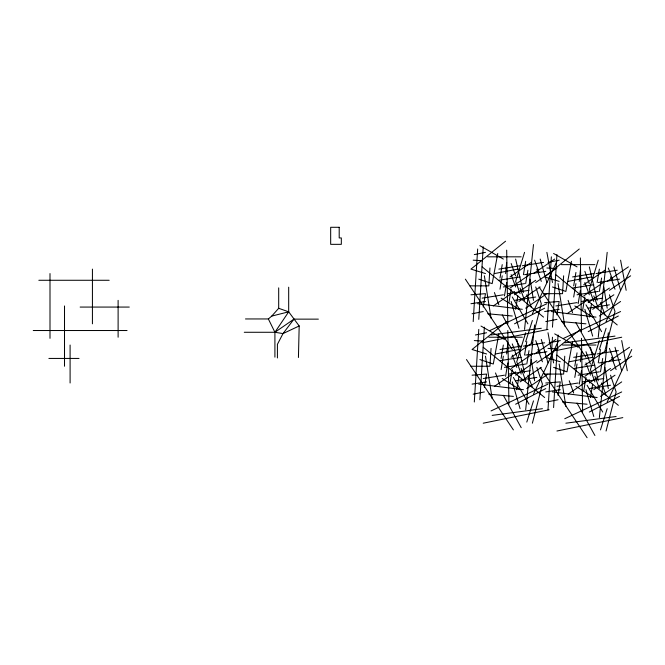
<?xml version="1.0" encoding="UTF-8"?>
<svg xmlns="http://www.w3.org/2000/svg" width="665" height="665" viewBox="0 0 665 665"><rect width="100%" height="100%" fill="white"/><g stroke="black" fill="none" stroke-linecap="round" stroke-linejoin="round"><path stroke-width="1" d="M298.435 357.496L299.184 325.966L288.685 311.827L278.693 308.302L271.744 316.091L268.369 318.951L245.485 318.951M473.189 321.586L477.661 249.009M478.775 319.358L483.239 246.773M474.311 401.984L478.775 329.408M479.889 399.748L484.361 327.172M489.939 267.987L488.825 285.859L469.839 285.859M491.061 348.385L489.939 366.249L470.961 366.249M546.888 329.408L551.351 256.823M552.474 327.172L556.938 254.595M548.002 409.798L552.474 337.222M553.588 407.57L558.051 334.985M563.637 275.809L562.524 293.672L543.538 293.672M564.751 356.199L563.637 374.071L544.652 374.071M505.575 273.573L506.688 262.409M506.688 353.971L507.811 342.799M579.273 281.386L580.387 270.223M580.387 361.785L581.501 350.621M524.552 329.408L533.488 244.545M525.674 409.798L534.602 324.936M598.251 337.222L607.187 252.359M599.365 417.612L608.3 332.758M483.239 307.072L485.475 293.672L470.961 294.786M499.989 278.037L502.225 264.637M499.989 289.209L502.225 275.809M484.361 387.471L486.589 374.071L472.075 375.185M504.461 295.908L506.688 282.509M508.925 302.608L511.161 289.209M501.111 358.435L503.339 345.035M501.111 369.599L503.339 356.199M515.624 309.308L517.86 295.908M505.575 376.299L507.811 362.899M523.438 274.687L525.674 261.295M525.674 283.623L527.902 270.223M510.038 382.998L512.274 369.599M516.738 389.698L518.974 376.299M524.552 355.085L526.788 341.685M526.788 364.021L529.024 350.621M556.938 314.886L559.174 301.486L544.652 302.608M573.687 285.859L575.923 272.459M573.687 297.022L575.923 283.623M558.051 395.284L560.287 381.885L545.774 382.998M578.151 303.722L580.387 290.322M582.623 310.422L584.851 297.022M574.801 366.249L577.037 352.849M574.801 377.421L577.037 364.021M589.323 317.122L591.551 303.722M579.273 384.121L581.501 370.721M597.137 282.509L599.365 269.109M599.365 291.436L601.601 278.037M583.737 390.821L585.973 377.421M590.437 397.52L592.673 384.121M598.251 362.899L600.487 349.499M600.487 371.835L602.714 358.435M497.761 253.473L492.175 283.623L478.775 279.159M498.875 333.872L493.289 364.021L479.889 359.549M571.451 261.295L565.873 291.436L552.474 286.972M572.573 341.685L566.987 371.835L553.588 367.371M531.252 342.799L541.302 303.722L535.724 286.972M532.374 423.198L542.424 384.121L536.838 367.371M604.951 350.621L615 311.536L609.414 294.786M606.064 431.011L616.114 391.934L610.537 375.185M524.552 252.359L515.624 281.386L520.088 293.672M525.674 332.758L516.738 361.785L521.202 374.071M598.251 260.173L589.323 289.209L593.787 301.486M599.365 340.571L590.437 369.599L594.901 381.885M525.674 341.685L532.374 320.472M526.788 422.084L533.488 400.87M599.365 349.499L606.064 328.286M600.487 429.898L607.187 408.684M532.374 313.772L556.938 261.295M533.488 394.17L558.051 341.685M606.064 321.586L630.636 269.109M607.187 401.984L631.75 349.499M288.685 287.197L288.685 311.827L274.911 332.276L274.911 357.155M318.36 319.142L293.955 319.142L283.016 333.581L277.413 344.329L277.413 357.953M505.575 241.196L470.961 269.109L485.475 273.573M579.273 249.009L544.652 276.923L559.174 281.386M506.688 321.586L472.075 349.499L486.589 353.971M580.387 329.408L545.774 357.321L560.287 361.785M293.955 319.142L274.911 332.276L244.271 332.276M510.038 276.923L531.252 262.409M510.038 288.086L531.252 273.573M533.488 273.573L554.701 259.059M493.289 305.958L514.511 291.436M514.511 294.786L535.724 280.273M535.724 282.509L556.938 267.987M518.974 301.486L540.188 286.972M525.674 308.186L546.888 293.672M583.737 284.736L604.951 270.223M583.737 295.908L604.951 281.386M607.187 281.386L628.4 266.873M566.987 313.772L588.201 299.258M588.201 302.608L609.414 288.086M511.161 357.321L532.374 342.799M609.414 290.322L630.636 275.809M592.673 309.308L613.886 294.786M511.161 368.485L532.374 353.971M534.602 353.971L555.824 339.449M494.411 386.348L515.624 371.835M599.365 316.008L620.586 301.486M515.624 375.185L536.838 360.671M536.838 362.899L558.051 348.385M520.088 381.885L541.302 367.371M526.788 388.584L548.002 374.071M584.851 365.135L606.064 350.621M584.851 376.299L606.064 361.785M608.3 361.785L629.514 347.271M568.101 394.17L589.323 379.649M589.323 382.998L610.537 368.485M610.537 370.721L631.75 356.199M593.787 389.698L615 375.185M600.487 396.398L621.7 381.885M514.511 323.822L544.652 308.186M588.201 331.635L618.35 316.008M515.624 404.22L545.774 388.584M589.323 412.034L619.464 396.398M299.184 325.966L283.016 333.581L274.911 332.276L268.369 318.951M489.939 330.522L546.888 303.722M563.637 338.335L620.586 311.536M491.061 410.92L548.002 384.121M564.751 418.734L621.7 391.934M271.744 316.091L288.685 311.827M482.125 342.799L548.002 329.408M555.824 350.621L621.7 337.222M483.239 423.198L549.124 409.798M556.938 431.011L622.814 417.612M474.311 254.595L485.475 252.359M548.002 262.409L559.174 260.173M472.075 313.772L483.239 311.536M475.425 334.985L486.589 332.758M545.774 321.586L556.938 319.358M549.124 342.799L560.287 340.571M473.189 394.17L484.361 391.934M546.888 401.984L558.051 399.748M494.411 273.573L517.86 269.109M568.101 281.386L591.551 276.923M495.525 353.971L518.974 349.499M569.223 361.785L592.673 357.321M498.875 269.109L520.088 265.759M522.324 265.759L543.538 262.409M524.552 274.687L545.774 271.337M498.875 280.273L520.088 276.923M503.339 286.972L524.552 283.623M572.573 276.923L593.787 273.573M596.015 273.573L617.236 270.223M507.811 293.672L529.024 290.322M482.125 298.136L503.339 294.786M598.251 282.509L619.464 279.159M572.573 288.086L593.787 284.736M514.511 300.372L535.724 297.022M577.037 294.786L598.251 291.436M581.501 301.486L602.714 298.136M555.824 305.958L577.037 302.608M588.201 308.186L609.414 304.836M499.989 349.499L521.202 346.149M523.438 346.149L544.652 342.799M525.674 355.085L546.888 351.735M499.989 360.671L521.202 357.321M504.461 367.371L525.674 364.021M573.687 357.321L594.901 353.971M597.137 353.971L618.35 350.621M508.925 374.071L530.138 370.721M483.239 378.535L504.461 375.185M599.365 362.899L620.586 359.549M573.687 368.485L594.901 365.135M515.624 380.771L536.838 377.421M578.151 375.185L599.365 371.835M582.623 381.885L603.837 378.535M556.938 386.348L578.151 382.998M589.323 388.584L610.537 385.235M470.961 303.722L485.475 301.486M544.652 311.536L559.174 309.308M472.075 384.121L486.589 381.885M545.774 391.934L560.287 389.698M491.061 334.985L541.302 328.286M564.751 342.799L615 336.108M492.175 415.384L542.424 408.684M565.873 423.198L616.114 416.498M487.711 256.823L521.202 256.823M561.401 264.637L594.901 264.637M38.836 280.273L109.176 280.273M80.149 307.072L129.276 307.072M33.25 330.522L127.048 330.522M488.825 337.222L522.324 337.222M562.524 345.035L596.015 345.035M48.886 358.435L79.027 358.435M473.189 260.173L482.383 260.738M546.888 267.987L556.081 268.56M474.311 340.571L483.497 341.137M548.002 348.385L557.195 348.95M487.711 313.772L512.274 316.008M561.401 321.586L585.973 323.822M488.825 394.17L513.388 396.398M562.524 401.984L587.087 404.22M551.351 311.536L596.015 317.122M477.661 303.722L522.324 309.308M552.474 391.934L597.137 397.52M478.775 384.121L523.438 389.698M553.588 253.473L577.037 266.873M479.889 245.659L503.339 259.059M554.701 333.872L578.151 347.271M481.011 326.058L504.461 339.449M574.801 305.958L592.673 317.122M501.111 298.136L518.974 309.308M575.923 386.348L593.787 397.52M502.225 378.535L520.088 389.698M555.824 274.687L617.236 324.936M482.125 266.873L543.538 317.122M556.938 355.085L618.35 405.334M483.239 347.271L544.652 397.52M539.074 286.972L585.973 357.321M540.188 367.371L587.087 437.711M465.375 279.159L512.274 349.499M466.489 359.549L513.388 429.898M585.973 304.836L601.601 331.635M587.087 385.235L602.714 412.034M512.274 297.022L527.902 323.822M513.388 377.421L529.024 404.22M575.923 322.708L593.787 355.085M577.037 403.098L594.901 435.484M502.225 314.886L520.088 347.271M503.339 395.284L521.202 427.662M608.3 267.987L612.764 280.273M610.537 276.923L615 289.209M600.487 302.608L604.951 314.886M584.851 271.337L589.323 283.623M593.787 295.908L598.251 308.186M609.414 348.385L613.886 360.671M584.851 282.509L589.323 294.786M611.65 357.321L616.114 369.599M601.601 382.998L606.064 395.284M568.101 300.372L572.573 312.658M585.973 351.735L590.437 364.021M594.901 376.299L599.365 388.584M585.973 362.899L590.437 375.185M534.602 260.173L539.074 272.459M536.838 269.109L541.302 281.386M569.223 380.771L573.687 393.048M526.788 294.786L531.252 307.072M511.161 263.523L515.624 275.809M520.088 288.086L524.552 300.372M535.724 340.571L540.188 352.849M511.161 274.687L515.624 286.972M537.952 349.499L542.424 361.785M527.902 375.185L532.374 387.471M494.411 292.558L498.875 304.836M512.274 343.921L516.738 356.199M521.202 368.485L525.674 380.771M512.274 355.085L516.738 367.371M495.525 372.949L499.989 385.235M584.851 309.308L592.673 336.108M585.973 389.698L593.787 416.498M511.161 301.486L518.974 328.286M512.274 381.885L520.088 408.684M613.886 266.873L620.586 290.322M615 347.271L621.7 370.721M540.188 259.059L546.888 282.509M541.302 339.449L548.002 362.899M589.323 266.873L597.137 300.372M590.437 347.271L598.251 380.771M515.624 259.059L523.438 292.558M516.738 339.449L524.552 372.949M620.586 260.173L626.164 290.322M621.7 340.571L627.286 370.721M546.888 252.359L552.474 282.509M548.002 332.758L553.588 362.899M603.837 286.972L607.187 308.186M604.951 367.371L608.3 388.584M558.051 283.623L564.751 326.058M559.174 364.021L565.873 406.448M530.138 279.159L533.488 300.372M531.252 359.549L534.602 380.771M484.361 275.809L491.061 318.236M485.475 356.199L492.175 398.634M580.387 257.945L581.501 331.635M581.501 338.335L582.623 412.034M506.688 250.123L507.811 323.822M507.811 330.522L508.925 404.22M278.693 287.862L278.693 308.302M118.112 300.372L118.112 337.222M92.427 269.109L92.427 323.822M70.099 345.035L70.099 382.998M64.513 305.958L64.513 366.249M50 273.573L50 338.335M339.2 227.289L330.671 227.289L330.671 244.338L341.328 244.338L341.328 237.945L339.2 237.945L339.2 227.289"/></g></svg>
